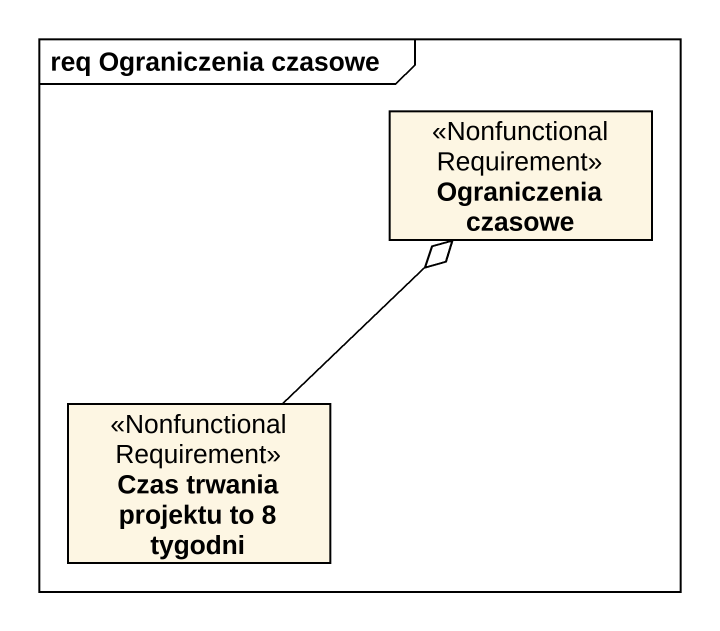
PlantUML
@startuml
mainframe req Ograniczenia czasowe
hide circle
hide empty members
class "Ograniczenia czasowe" as Ograniczenia_czasowe <<NonfunctionalRequirement>>
class "Czas trwania projektu to 8 tygodni" as Czas_trwania_projektu_to_8 <<NonfunctionalRequirement>>
Czas_trwania_projektu_to_8 -up-o Ograniczenia_czasowe
@enduml
